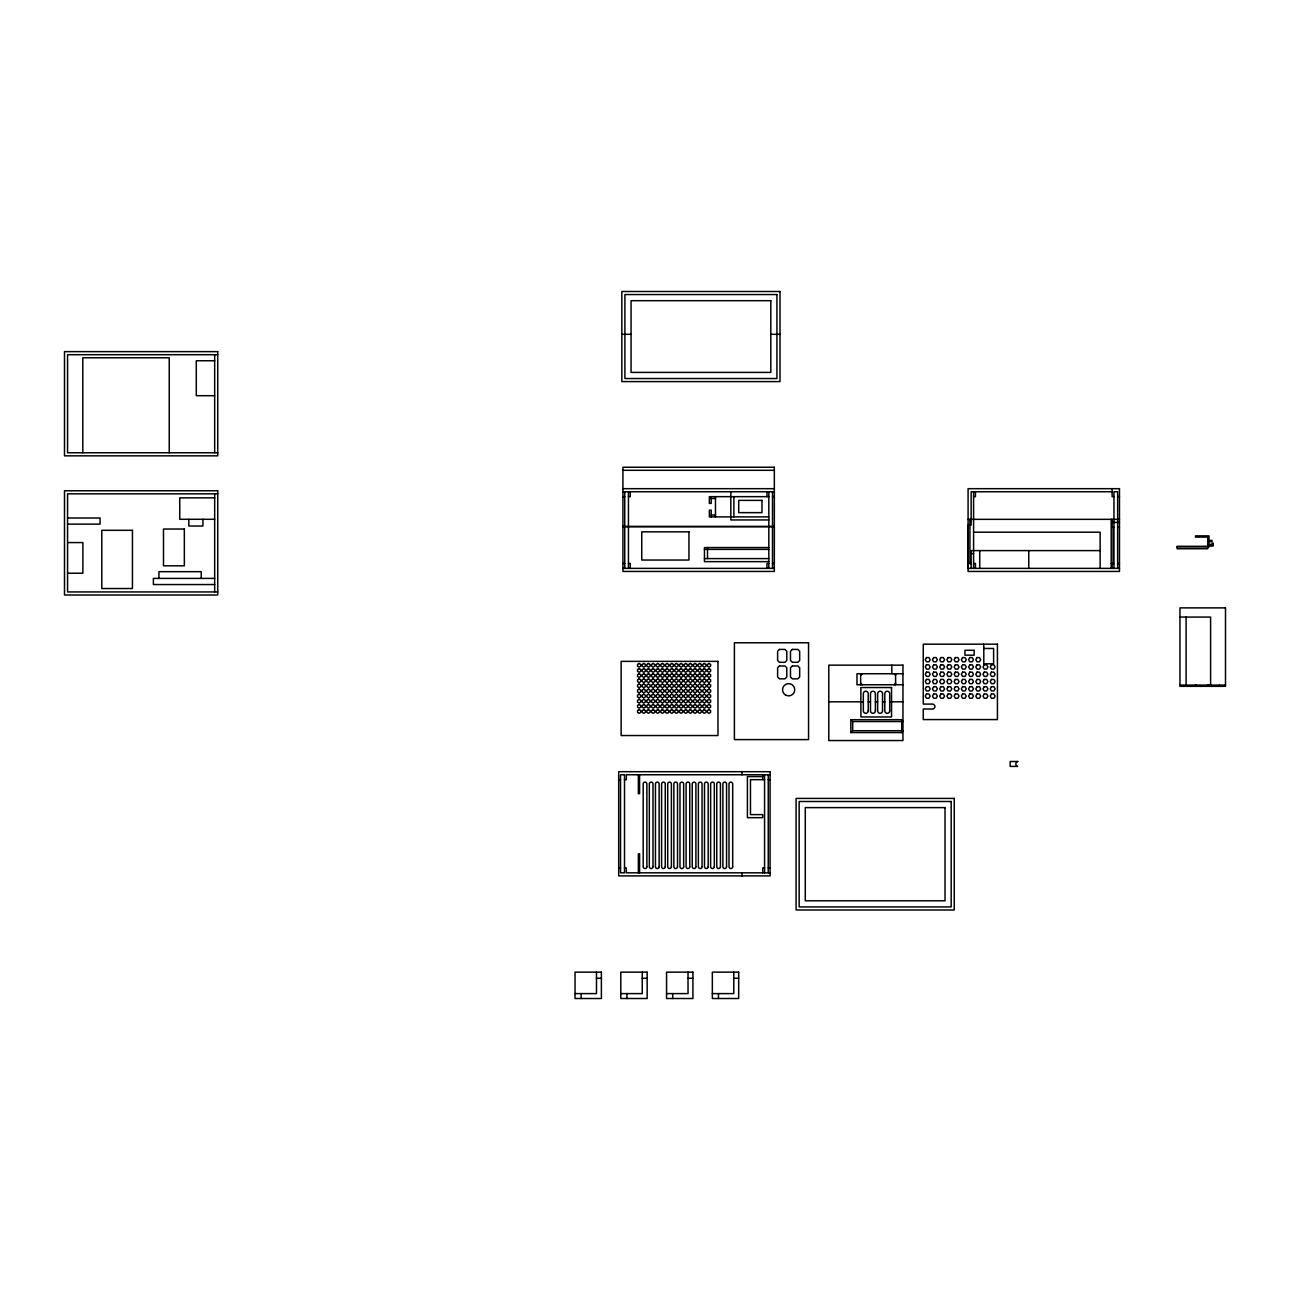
<?xml version="1.0" encoding="UTF-8"?>
<svg xmlns="http://www.w3.org/2000/svg" width="1290" height="1290" viewBox="0 0 1290 1290"><rect width="100%" height="100%" fill="white"/><g stroke="black" fill="none" stroke-linecap="round" stroke-linejoin="round"><path stroke-width="1.5" d="M1119.478 568.374L968.081 568.374L968.081 525.159L971.144 525.159L971.144 491.748L1112.125 491.748M1100.128 550.604L971.144 550.604L971.144 568.374M902.952 721.545L901.726 719.707L850.852 719.707L850.852 732.575L901.726 732.575L902.952 730.737M860.656 675.267L862.204 673.735M894.067 684.764L895.599 683.232M850.852 732.575L852.69 730.737L901.726 730.737M621.845 334.303L631.052 334.303M770.807 334.303L779.999 334.303M217.736 354.702L67.564 354.702L67.564 452.774L217.736 452.774M214.672 360.749L196.29 360.749L196.29 395.691L214.672 395.691M622.925 470.302L774.339 470.302M622.925 488.684L774.339 488.684M622.925 491.748L774.339 491.748M217.736 493.844L67.564 493.844L67.564 591.933L217.736 591.933M622.925 496.666L624.763 496.666M628.44 496.666L630.278 496.666L630.278 491.748M768.824 496.666L709.355 496.666L709.355 503.406L711.193 503.406L711.193 496.666M772.5 496.666L774.339 496.666M973.595 496.666L975.433 496.666L975.433 491.748M1113.963 496.666L1112.125 496.666L1112.125 488.684M1117.64 496.666L1119.478 496.666M214.672 497.843L179.745 497.843L179.745 519.29L214.672 519.29M711.193 498.504L715.482 498.504M711.193 515.049L715.482 515.049M768.824 516.887L709.355 516.887L709.355 510.147L711.193 510.147L711.193 516.887M67.564 518L100.056 518L100.056 524.127L67.564 524.127M968.081 519.338L1119.478 519.338M768.824 519.951L730.817 519.951L730.817 491.748M1112.125 522.402L1119.478 522.402M622.925 526.433L774.339 526.433M622.925 526.691L774.339 526.691M1113.963 527.304L1112.125 527.304L1112.125 519.338M1117.64 527.304L1119.478 527.304M973.595 532.206L1100.128 532.206L1100.128 568.374M67.564 542.574L82.882 542.574L82.882 573.228L67.564 573.228M1177.109 546.912L1208.988 546.912L1208.988 545.638L1213.277 545.638L1213.277 543.187L1212.052 543.187L1212.052 544.412L1208.988 544.412L1208.988 541.655L1212.052 541.655L1212.052 540.429L1208.988 540.429L1208.988 535.866L1195.507 535.866L1195.507 537.091L1207.763 537.091L1207.763 548.75L1177.109 548.75L1177.109 546.299L1207.763 546.299M1208.988 545.67L1213.277 545.67M768.824 547.557L704.453 547.557L704.453 561.65L768.824 561.65M704.453 549.395L768.824 549.395M971.144 553.668L973.595 553.668M704.453 558.586L768.824 558.586M622.925 563.472L624.763 563.472M628.44 563.472L630.278 563.472L630.278 568.374M768.824 563.472L766.986 563.472L766.986 568.374M772.5 563.472L774.339 563.472M968.081 563.472L971.144 563.472L969.919 563.472L969.919 519.338M973.595 563.472L975.433 563.472L975.433 568.374M1111.206 563.472L1113.963 563.472M1117.64 563.472L1119.478 563.472M622.925 568.374L774.339 568.374M214.672 578.404L153.381 578.404L153.381 584.547L214.672 584.547M1179.963 617.072L1210.601 617.072L1210.601 685.103M983.802 648.467L993.606 648.467L993.606 663.802L983.802 663.802L983.802 644.178M902.952 673.735L856.979 673.735L856.979 684.764L902.952 684.764M1179.963 685.103L1225.5 685.103M828.793 701.808L863.332 701.808M868.235 701.808L870.492 701.808M875.394 701.808L877.635 701.808M882.537 701.808L884.795 701.808M889.697 701.808L902.952 701.808M850.852 719.707L852.69 721.545L901.726 721.545M770.082 774.758L626.343 774.758L626.343 779.66L624.505 779.66M762.729 776.596L747.41 776.596L747.41 817.667L762.729 817.667L762.729 814.603L750.474 814.603L750.474 779.66L764.567 779.66M618.684 779.66L620.522 779.66M768.243 779.66L770.082 779.66M618.684 867.928L620.522 867.928M624.505 867.928L626.343 867.928L626.343 872.83L770.082 872.83M764.567 867.928L762.729 867.928L762.729 872.83M768.243 867.928L770.082 867.928M596.48 978.271L601.382 978.271M642.259 978.271L647.161 978.271M688.022 978.271L692.924 978.271M733.784 978.271L738.686 978.271M575.034 993.606L596.48 993.606L596.48 972.144M620.796 993.606L642.259 993.606L642.259 972.144M666.559 993.606L688.022 993.606L688.022 972.144M712.338 993.606L733.784 993.606L733.784 972.144M894.067 673.735L895.599 675.267M860.656 683.232L862.204 684.764M1219.373 685.103L1219.373 686.328M1208.762 685.103L1208.762 686.328M1207.537 685.103L1207.537 686.328M1196.507 685.103L1196.507 686.328M1195.282 685.103L1195.282 686.328M1186.091 617.072L1186.091 686.328M1180.576 685.103L1180.576 686.328M1117.64 568.374L1117.64 491.748L1113.963 491.748L1113.963 568.374M1113.044 527.304L1113.044 563.472M1112.125 563.472L1112.125 568.374M1111.206 519.338L1111.206 568.374M1028.759 550.604L1028.759 568.374M979.723 550.604L979.723 568.374M973.595 491.748L973.595 568.374M901.726 719.707L901.726 732.575M895.599 673.735L895.599 684.764M891.809 665.156L891.809 673.735M860.656 673.735L860.656 684.764M852.69 721.545L852.69 730.737M772.5 491.748L772.5 568.374M768.824 491.748L768.824 568.374M768.243 774.758L768.243 872.83M766.986 491.748L766.986 496.666M764.567 774.758L764.567 872.83M762.729 774.758L762.729 779.66M742.04 771.694L742.04 774.758M742.04 872.83L742.04 875.894M733.881 496.666L733.881 516.887M718.466 993.606L718.466 998.508M715.482 496.666L715.482 516.887M707.517 547.557L707.517 558.586M672.703 993.606L672.703 998.508M639.582 774.758L639.582 793.656L638.356 793.656L638.356 774.758M639.582 872.83L639.582 853.835L638.356 853.835L638.356 872.83M628.44 491.748L628.44 568.374M626.924 993.606L626.924 998.508M624.763 491.748L624.763 568.374M581.161 993.606L581.161 998.508M214.672 354.702L214.672 452.774M214.672 493.844L214.672 591.933M202.933 519.29L202.933 526.03L188.824 526.03L188.824 519.29M201.224 578.404L201.224 571.663L158.928 571.663L158.928 578.404M169.232 452.774L169.232 357.765L82.802 357.765L82.802 452.774M926.478 657.561L925.252 659.674L926.478 661.802L928.929 661.802L930.155 659.674L928.929 657.561L926.478 657.561M926.478 664.85L925.252 666.962L926.478 669.091L928.929 669.091L930.155 666.962L928.929 664.85L926.478 664.85M933.686 657.561L932.46 659.674L933.686 661.802L936.153 661.802L937.379 659.674L936.153 657.561L933.686 657.561M926.478 672.138L925.252 674.251L926.478 676.379L928.929 676.379L930.155 674.251L928.929 672.138L926.478 672.138M933.686 664.85L932.46 666.962L933.686 669.091L936.153 669.091L937.379 666.962L936.153 664.85L933.686 664.85M926.478 679.427L925.252 681.539L926.478 683.668L928.929 683.668L930.155 681.539L928.929 679.427L926.478 679.427M940.91 657.561L939.684 659.674L940.91 661.802L943.361 661.802L944.586 659.674L943.361 657.561L940.91 657.561M933.686 672.138L932.46 674.251L933.686 676.379L936.153 676.379L937.379 674.251L936.153 672.138L933.686 672.138M926.478 686.699L925.252 688.828L926.478 690.956L928.929 690.956L930.155 688.828L928.929 686.699L926.478 686.699M940.91 664.85L939.684 666.962L940.91 669.091L943.361 669.091L944.586 666.962L943.361 664.85L940.91 664.85M933.686 679.427L932.46 681.539L933.686 683.668L936.153 683.668L937.379 681.539L936.153 679.427L933.686 679.427M926.478 693.988L925.252 696.116L926.478 698.245L928.929 698.245L930.155 696.116L928.929 693.988L926.478 693.988M948.134 657.561L946.908 659.674L948.134 661.802L950.585 661.802L951.81 659.674L950.585 657.561L948.134 657.561M940.91 672.138L939.684 674.251L940.91 676.379L943.361 676.379L944.586 674.251L943.361 672.138L940.91 672.138M933.686 686.699L932.46 688.828L933.686 690.956L936.153 690.956L937.379 688.828L936.153 686.699L933.686 686.699M948.134 664.85L946.908 666.962L948.134 669.091L950.585 669.091L951.81 666.962L950.585 664.85L948.134 664.85M940.91 679.427L939.684 681.539L940.91 683.668L943.361 683.668L944.586 681.539L943.361 679.427L940.91 679.427M933.686 693.988L932.46 696.116L933.686 698.245L936.153 698.245L937.379 696.116L936.153 693.988L933.686 693.988M955.358 657.561L954.132 659.674L955.358 661.802L957.809 661.802L959.034 659.674L957.809 657.561L955.358 657.561M948.134 672.138L946.908 674.251L948.134 676.379L950.585 676.379L951.81 674.251L950.585 672.138L948.134 672.138M940.91 686.699L939.684 688.828L940.91 690.956L943.361 690.956L944.586 688.828L943.361 686.699L940.91 686.699M955.358 664.85L954.132 666.962L955.358 669.091L957.809 669.091L959.034 666.962L957.809 664.85L955.358 664.85M948.134 679.427L946.908 681.539L948.134 683.668L950.585 683.668L951.81 681.539L950.585 679.427L948.134 679.427M940.91 693.988L939.684 696.116L940.91 698.245L943.361 698.245L944.586 696.116L943.361 693.988L940.91 693.988M962.566 657.561L961.34 659.674L962.566 661.802L965.017 661.802L966.242 659.674L965.017 657.561L962.566 657.561M955.358 672.138L954.132 674.251L955.358 676.379L957.809 676.379L959.034 674.251L957.809 672.138L955.358 672.138M948.134 686.699L946.908 688.828L948.134 690.956L950.585 690.956L951.81 688.828L950.585 686.699L948.134 686.699M962.566 664.85L961.34 666.962L962.566 669.091L965.017 669.091L966.242 666.962L965.017 664.85L962.566 664.85M955.358 679.427L954.132 681.539L955.358 683.668L957.809 683.668L959.034 681.539L957.809 679.427L955.358 679.427M948.134 693.988L946.908 696.116L948.134 698.245L950.585 698.245L951.81 696.116L950.585 693.988L948.134 693.988M969.79 657.561L968.564 659.674L969.79 661.802L972.241 661.802L973.466 659.674L972.241 657.561L969.79 657.561M962.566 672.138L961.34 674.251L962.566 676.379L965.017 676.379L966.242 674.251L965.017 672.138L962.566 672.138M955.358 686.699L954.132 688.828L955.358 690.956L957.809 690.956L959.034 688.828L957.809 686.699L955.358 686.699M969.79 664.85L968.564 666.962L969.79 669.091L972.241 669.091L973.466 666.962L972.241 664.85L969.79 664.85M962.566 679.427L961.34 681.539L962.566 683.668L965.017 683.668L966.242 681.539L965.017 679.427L962.566 679.427M955.358 693.988L954.132 696.116L955.358 698.245L957.809 698.245L959.034 696.116L957.809 693.988L955.358 693.988M977.014 657.561L975.788 659.674L977.014 661.802L979.465 661.802L980.69 659.674L979.465 657.561L977.014 657.561M969.79 672.138L968.564 674.251L969.79 676.379L972.241 676.379L973.466 674.251L972.241 672.138L969.79 672.138M962.566 686.699L961.34 688.828L962.566 690.956L965.017 690.956L966.242 688.828L965.017 686.699L962.566 686.699M977.014 664.85L975.788 666.962L977.014 669.091L979.465 669.091L980.69 666.962L979.465 664.85L977.014 664.85M969.79 679.427L968.564 681.539L969.79 683.668L972.241 683.668L973.466 681.539L972.241 679.427L969.79 679.427M962.566 693.988L961.34 696.116L962.566 698.245L965.017 698.245L966.242 696.116L965.017 693.988L962.566 693.988M977.014 672.138L975.788 674.251L977.014 676.379L979.465 676.379L980.69 674.251L979.465 672.138L977.014 672.138M969.79 686.699L968.564 688.828L969.79 690.956L972.241 690.956L973.466 688.828L972.241 686.699L969.79 686.699M984.238 664.85L982.996 666.962L984.238 669.091L986.689 669.091L987.914 666.962L986.689 664.85L984.238 664.85M977.014 679.427L975.788 681.539L977.014 683.668L979.465 683.668L980.69 681.539L979.465 679.427L977.014 679.427M969.79 693.988L968.564 696.116L969.79 698.245L972.241 698.245L973.466 696.116L972.241 693.988L969.79 693.988M984.238 672.138L982.996 674.251L984.238 676.379L986.689 676.379L987.914 674.251L986.689 672.138L984.238 672.138M977.014 686.699L975.788 688.828L977.014 690.956L979.465 690.956L980.69 688.828L979.465 686.699L977.014 686.699M991.446 664.85L990.22 666.962L991.446 669.091L993.897 669.091L995.122 666.962L993.897 664.85L991.446 664.85M984.238 679.427L982.996 681.539L984.238 683.668L986.689 683.668L987.914 681.539L986.689 679.427L984.238 679.427M977.014 693.988L975.788 696.116L977.014 698.245L979.465 698.245L980.69 696.116L979.465 693.988L977.014 693.988M991.446 672.138L990.22 674.251L991.446 676.379L993.897 676.379L995.122 674.251L993.897 672.138L991.446 672.138M984.238 686.699L982.996 688.828L984.238 690.956L986.689 690.956L987.914 688.828L986.689 686.699L984.238 686.699M991.446 679.427L990.22 681.539L991.446 683.668L993.897 683.668L995.122 681.539L993.897 679.427L991.446 679.427M984.238 693.988L982.996 696.116L984.238 698.245L986.689 698.245L987.914 696.116L986.689 693.988L984.238 693.988M991.446 686.699L990.22 688.828L991.446 690.956L993.897 690.956L995.122 688.828L993.897 686.699L991.446 686.699M991.446 693.988L990.22 696.116L991.446 698.245L993.897 698.245L995.122 696.116L993.897 693.988L991.446 693.988M779.45 649.418L777.612 651.256L777.612 660.448L779.45 662.286L784.965 662.286L786.803 660.448L786.803 651.256L784.965 649.418L779.45 649.418M792.318 649.418L790.48 651.256L790.48 660.448L792.318 662.286L797.833 662.286L799.671 660.448L799.671 651.256L797.833 649.418L792.318 649.418M779.45 665.962L777.612 667.801L777.612 677.008L779.45 678.846L784.965 678.846L786.803 677.008L786.803 667.801L784.965 665.962L779.45 665.962M792.318 665.962L790.48 667.801L790.48 677.008L792.318 678.846L797.833 678.846L799.671 677.008L799.671 667.801L797.833 665.962L792.318 665.962M639.147 663.479L637.55 664.398L637.55 666.237L639.147 667.156L640.743 666.237L640.743 664.398L639.147 663.479M643.807 663.479L642.21 664.398L642.21 666.237L643.807 667.156L645.387 666.237L645.387 664.398L643.807 663.479M639.147 668.607L637.55 669.526L637.55 671.364L639.147 672.284L640.743 671.364L640.743 669.526L639.147 668.607M648.467 663.479L646.871 664.398L646.871 666.237L648.467 667.156L650.047 666.237L650.047 664.398L648.467 663.479M643.807 668.607L642.21 669.526L642.21 671.364L643.807 672.284L645.387 671.364L645.387 669.526L643.807 668.607M653.127 663.479L651.531 664.398L651.531 666.237L653.127 667.156L654.707 666.237L654.707 664.398L653.127 663.479M639.147 673.735L637.55 674.654L637.55 676.492L639.147 677.411L640.743 676.492L640.743 674.654L639.147 673.735M648.467 668.607L646.871 669.526L646.871 671.364L648.467 672.284L650.047 671.364L650.047 669.526L648.467 668.607M657.771 663.479L656.191 664.398L656.191 666.237L657.771 667.156L659.367 666.237L659.367 664.398L657.771 663.479M643.807 673.735L642.21 674.654L642.21 676.492L643.807 677.411L645.387 676.492L645.387 674.654L643.807 673.735M653.127 668.607L651.531 669.526L651.531 671.364L653.127 672.284L654.707 671.364L654.707 669.526L653.127 668.607M662.431 663.479L660.851 664.398L660.851 666.237L662.431 667.156L664.028 666.237L664.028 664.398L662.431 663.479M639.147 678.863L637.55 679.782L637.55 681.62L639.147 682.539L640.743 681.62L640.743 679.782L639.147 678.863M648.467 673.735L646.871 674.654L646.871 676.492L648.467 677.411L650.047 676.492L650.047 674.654L648.467 673.735M657.771 668.607L656.191 669.526L656.191 671.364L657.771 672.284L659.367 671.364L659.367 669.526L657.771 668.607M667.091 663.479L665.495 664.398L665.495 666.237L667.091 667.156L668.688 666.237L668.688 664.398L667.091 663.479M643.807 678.863L642.21 679.782L642.21 681.62L643.807 682.539L645.387 681.62L645.387 679.782L643.807 678.863M653.127 673.735L651.531 674.654L651.531 676.492L653.127 677.411L654.707 676.492L654.707 674.654L653.127 673.735M662.431 668.607L660.851 669.526L660.851 671.364L662.431 672.284L664.028 671.364L664.028 669.526L662.431 668.607M671.751 663.479L670.155 664.398L670.155 666.237L671.751 667.156L673.348 666.237L673.348 664.398L671.751 663.479M639.147 683.99L637.55 684.909L637.55 686.748L639.147 687.667L640.743 686.748L640.743 684.909L639.147 683.99M648.467 678.863L646.871 679.782L646.871 681.62L648.467 682.539L650.047 681.62L650.047 679.782L648.467 678.863M657.771 673.735L656.191 674.654L656.191 676.492L657.771 677.411L659.367 676.492L659.367 674.654L657.771 673.735M667.091 668.607L665.495 669.526L665.495 671.364L667.091 672.284L668.688 671.364L668.688 669.526L667.091 668.607M676.412 663.479L674.815 664.398L674.815 666.237L676.412 667.156L678.008 666.237L678.008 664.398L676.412 663.479M643.807 683.99L642.21 684.909L642.21 686.748L643.807 687.667L645.387 686.748L645.387 684.909L643.807 683.99M653.127 678.863L651.531 679.782L651.531 681.62L653.127 682.539L654.707 681.62L654.707 679.782L653.127 678.863M662.431 673.735L660.851 674.654L660.851 676.492L662.431 677.411L664.028 676.492L664.028 674.654L662.431 673.735M671.751 668.607L670.155 669.526L670.155 671.364L671.751 672.284L673.348 671.364L673.348 669.526L671.751 668.607M681.072 663.479L679.475 664.398L679.475 666.237L681.072 667.156L682.668 666.237L682.668 664.398L681.072 663.479M639.147 689.118L637.55 690.037L637.55 691.875L639.147 692.794L640.743 691.875L640.743 690.037L639.147 689.118M648.467 683.99L646.871 684.909L646.871 686.748L648.467 687.667L650.047 686.748L650.047 684.909L648.467 683.99M657.771 678.863L656.191 679.782L656.191 681.62L657.771 682.539L659.367 681.62L659.367 679.782L657.771 678.863M667.091 673.735L665.495 674.654L665.495 676.492L667.091 677.411L668.688 676.492L668.688 674.654L667.091 673.735M676.412 668.607L674.815 669.526L674.815 671.364L676.412 672.284L678.008 671.364L678.008 669.526L676.412 668.607M685.732 663.479L684.135 664.398L684.135 666.237L685.732 667.156L687.328 666.237L687.328 664.398L685.732 663.479M643.807 689.118L642.21 690.037L642.21 691.875L643.807 692.794L645.387 691.875L645.387 690.037L643.807 689.118M653.127 683.99L651.531 684.909L651.531 686.748L653.127 687.667L654.707 686.748L654.707 684.909L653.127 683.99M662.431 678.863L660.851 679.782L660.851 681.62L662.431 682.539L664.028 681.62L664.028 679.782L662.431 678.863M671.751 673.735L670.155 674.654L670.155 676.492L671.751 677.411L673.348 676.492L673.348 674.654L671.751 673.735M681.072 668.607L679.475 669.526L679.475 671.364L681.072 672.284L682.668 671.364L682.668 669.526L681.072 668.607M690.392 663.479L688.796 664.398L688.796 666.237L690.392 667.156L691.988 666.237L691.988 664.398L690.392 663.479M639.147 694.23L637.55 695.149L637.55 696.987L639.147 697.906L640.743 696.987L640.743 695.149L639.147 694.23M648.467 689.118L646.871 690.037L646.871 691.875L648.467 692.794L650.047 691.875L650.047 690.037L648.467 689.118M657.771 683.99L656.191 684.909L656.191 686.748L657.771 687.667L659.367 686.748L659.367 684.909L657.771 683.99M667.091 678.863L665.495 679.782L665.495 681.62L667.091 682.539L668.688 681.62L668.688 679.782L667.091 678.863M676.412 673.735L674.815 674.654L674.815 676.492L676.412 677.411L678.008 676.492L678.008 674.654L676.412 673.735M685.732 668.607L684.135 669.526L684.135 671.364L685.732 672.284L687.328 671.364L687.328 669.526L685.732 668.607M695.052 663.479L693.456 664.398L693.456 666.237L695.052 667.156L696.632 666.237L696.632 664.398L695.052 663.479M643.807 694.23L642.21 695.149L642.21 696.987L643.807 697.906L645.387 696.987L645.387 695.149L643.807 694.23M653.127 689.118L651.531 690.037L651.531 691.875L653.127 692.794L654.707 691.875L654.707 690.037L653.127 689.118M662.431 683.99L660.851 684.909L660.851 686.748L662.431 687.667L664.028 686.748L664.028 684.909L662.431 683.99M671.751 678.863L670.155 679.782L670.155 681.62L671.751 682.539L673.348 681.62L673.348 679.782L671.751 678.863M681.072 673.735L679.475 674.654L679.475 676.492L681.072 677.411L682.668 676.492L682.668 674.654L681.072 673.735M690.392 668.607L688.796 669.526L688.796 671.364L690.392 672.284L691.988 671.364L691.988 669.526L690.392 668.607M699.712 663.479L698.116 664.398L698.116 666.237L699.712 667.156L701.292 666.237L701.292 664.398L699.712 663.479M639.147 699.357L637.55 700.276L637.55 702.115L639.147 703.034L640.743 702.115L640.743 700.276L639.147 699.357M648.467 694.23L646.871 695.149L646.871 696.987L648.467 697.906L650.047 696.987L650.047 695.149L648.467 694.23M657.771 689.118L656.191 690.037L656.191 691.875L657.771 692.794L659.367 691.875L659.367 690.037L657.771 689.118M667.091 683.99L665.495 684.909L665.495 686.748L667.091 687.667L668.688 686.748L668.688 684.909L667.091 683.99M676.412 678.863L674.815 679.782L674.815 681.62L676.412 682.539L678.008 681.62L678.008 679.782L676.412 678.863M685.732 673.735L684.135 674.654L684.135 676.492L685.732 677.411L687.328 676.492L687.328 674.654L685.732 673.735M695.052 668.607L693.456 669.526L693.456 671.364L695.052 672.284L696.632 671.364L696.632 669.526L695.052 668.607M704.356 663.479L702.776 664.398L702.776 666.237L704.356 667.156L705.952 666.237L705.952 664.398L704.356 663.479M643.807 699.357L642.21 700.276L642.21 702.115L643.807 703.034L645.387 702.115L645.387 700.276L643.807 699.357M653.127 694.23L651.531 695.149L651.531 696.987L653.127 697.906L654.707 696.987L654.707 695.149L653.127 694.23M662.431 689.118L660.851 690.037L660.851 691.875L662.431 692.794L664.028 691.875L664.028 690.037L662.431 689.118M671.751 683.99L670.155 684.909L670.155 686.748L671.751 687.667L673.348 686.748L673.348 684.909L671.751 683.99M681.072 678.863L679.475 679.782L679.475 681.62L681.072 682.539L682.668 681.62L682.668 679.782L681.072 678.863M690.392 673.735L688.796 674.654L688.796 676.492L690.392 677.411L691.988 676.492L691.988 674.654L690.392 673.735M699.712 668.607L698.116 669.526L698.116 671.364L699.712 672.284L701.292 671.364L701.292 669.526L699.712 668.607M709.016 663.479L707.436 664.398L707.436 666.237L709.016 667.156L710.613 666.237L710.613 664.398L709.016 663.479M639.147 704.485L637.55 705.404L637.55 707.243L639.147 708.162L640.743 707.243L640.743 705.404L639.147 704.485M648.467 699.357L646.871 700.276L646.871 702.115L648.467 703.034L650.047 702.115L650.047 700.276L648.467 699.357M657.771 694.23L656.191 695.149L656.191 696.987L657.771 697.906L659.367 696.987L659.367 695.149L657.771 694.23M667.091 689.118L665.495 690.037L665.495 691.875L667.091 692.794L668.688 691.875L668.688 690.037L667.091 689.118M676.412 683.99L674.815 684.909L674.815 686.748L676.412 687.667L678.008 686.748L678.008 684.909L676.412 683.99M685.732 678.863L684.135 679.782L684.135 681.62L685.732 682.539L687.328 681.62L687.328 679.782L685.732 678.863M695.052 673.735L693.456 674.654L693.456 676.492L695.052 677.411L696.632 676.492L696.632 674.654L695.052 673.735M704.356 668.607L702.776 669.526L702.776 671.364L704.356 672.284L705.952 671.364L705.952 669.526L704.356 668.607M643.807 704.485L642.21 705.404L642.21 707.243L643.807 708.162L645.387 707.243L645.387 705.404L643.807 704.485M653.127 699.357L651.531 700.276L651.531 702.115L653.127 703.034L654.707 702.115L654.707 700.276L653.127 699.357M662.431 694.23L660.851 695.149L660.851 696.987L662.431 697.906L664.028 696.987L664.028 695.149L662.431 694.23M671.751 689.118L670.155 690.037L670.155 691.875L671.751 692.794L673.348 691.875L673.348 690.037L671.751 689.118M681.072 683.99L679.475 684.909L679.475 686.748L681.072 687.667L682.668 686.748L682.668 684.909L681.072 683.99M690.392 678.863L688.796 679.782L688.796 681.62L690.392 682.539L691.988 681.62L691.988 679.782L690.392 678.863M699.712 673.735L698.116 674.654L698.116 676.492L699.712 677.411L701.292 676.492L701.292 674.654L699.712 673.735M709.016 668.607L707.436 669.526L707.436 671.364L709.016 672.284L710.613 671.364L710.613 669.526L709.016 668.607M639.147 709.613L637.55 710.532L637.55 712.37L639.147 713.289L640.743 712.37L640.743 710.532L639.147 709.613M648.467 704.485L646.871 705.404L646.871 707.243L648.467 708.162L650.047 707.243L650.047 705.404L648.467 704.485M657.771 699.357L656.191 700.276L656.191 702.115L657.771 703.034L659.367 702.115L659.367 700.276L657.771 699.357M667.091 694.23L665.495 695.149L665.495 696.987L667.091 697.906L668.688 696.987L668.688 695.149L667.091 694.23M676.412 689.118L674.815 690.037L674.815 691.875L676.412 692.794L678.008 691.875L678.008 690.037L676.412 689.118M685.732 683.99L684.135 684.909L684.135 686.748L685.732 687.667L687.328 686.748L687.328 684.909L685.732 683.99M695.052 678.863L693.456 679.782L693.456 681.62L695.052 682.539L696.632 681.62L696.632 679.782L695.052 678.863M704.356 673.735L702.776 674.654L702.776 676.492L704.356 677.411L705.952 676.492L705.952 674.654L704.356 673.735M643.807 709.613L642.21 710.532L642.21 712.37L643.807 713.289L645.387 712.37L645.387 710.532L643.807 709.613M653.127 704.485L651.531 705.404L651.531 707.243L653.127 708.162L654.707 707.243L654.707 705.404L653.127 704.485M662.431 699.357L660.851 700.276L660.851 702.115L662.431 703.034L664.028 702.115L664.028 700.276L662.431 699.357M671.751 694.23L670.155 695.149L670.155 696.987L671.751 697.906L673.348 696.987L673.348 695.149L671.751 694.23M681.072 689.118L679.475 690.037L679.475 691.875L681.072 692.794L682.668 691.875L682.668 690.037L681.072 689.118M690.392 683.99L688.796 684.909L688.796 686.748L690.392 687.667L691.988 686.748L691.988 684.909L690.392 683.99M699.712 678.863L698.116 679.782L698.116 681.62L699.712 682.539L701.292 681.62L701.292 679.782L699.712 678.863M709.016 673.735L707.436 674.654L707.436 676.492L709.016 677.411L710.613 676.492L710.613 674.654L709.016 673.735M648.467 709.613L646.871 710.532L646.871 712.37L648.467 713.289L650.047 712.37L650.047 710.532L648.467 709.613M657.771 704.485L656.191 705.404L656.191 707.243L657.771 708.162L659.367 707.243L659.367 705.404L657.771 704.485M667.091 699.357L665.495 700.276L665.495 702.115L667.091 703.034L668.688 702.115L668.688 700.276L667.091 699.357M676.412 694.23L674.815 695.149L674.815 696.987L676.412 697.906L678.008 696.987L678.008 695.149L676.412 694.23M685.732 689.118L684.135 690.037L684.135 691.875L685.732 692.794L687.328 691.875L687.328 690.037L685.732 689.118M695.052 683.99L693.456 684.909L693.456 686.748L695.052 687.667L696.632 686.748L696.632 684.909L695.052 683.99M704.356 678.863L702.776 679.782L702.776 681.62L704.356 682.539L705.952 681.62L705.952 679.782L704.356 678.863M653.127 709.613L651.531 710.532L651.531 712.37L653.127 713.289L654.707 712.37L654.707 710.532L653.127 709.613M662.431 704.485L660.851 705.404L660.851 707.243L662.431 708.162L664.028 707.243L664.028 705.404L662.431 704.485M671.751 699.357L670.155 700.276L670.155 702.115L671.751 703.034L673.348 702.115L673.348 700.276L671.751 699.357M681.072 694.23L679.475 695.149L679.475 696.987L681.072 697.906L682.668 696.987L682.668 695.149L681.072 694.23M690.392 689.118L688.796 690.037L688.796 691.875L690.392 692.794L691.988 691.875L691.988 690.037L690.392 689.118M699.712 683.99L698.116 684.909L698.116 686.748L699.712 687.667L701.292 686.748L701.292 684.909L699.712 683.99M709.016 678.863L707.436 679.782L707.436 681.62L709.016 682.539L710.613 681.62L710.613 679.782L709.016 678.863M657.771 709.613L656.191 710.532L656.191 712.37L657.771 713.289L659.367 712.37L659.367 710.532L657.771 709.613M667.091 704.485L665.495 705.404L665.495 707.243L667.091 708.162L668.688 707.243L668.688 705.404L667.091 704.485M676.412 699.357L674.815 700.276L674.815 702.115L676.412 703.034L678.008 702.115L678.008 700.276L676.412 699.357M685.732 694.23L684.135 695.149L684.135 696.987L685.732 697.906L687.328 696.987L687.328 695.149L685.732 694.23M695.052 689.118L693.456 690.037L693.456 691.875L695.052 692.794L696.632 691.875L696.632 690.037L695.052 689.118M704.356 683.99L702.776 684.909L702.776 686.748L704.356 687.667L705.952 686.748L705.952 684.909L704.356 683.99M662.431 709.613L660.851 710.532L660.851 712.37L662.431 713.289L664.028 712.37L664.028 710.532L662.431 709.613M671.751 704.485L670.155 705.404L670.155 707.243L671.751 708.162L673.348 707.243L673.348 705.404L671.751 704.485M681.072 699.357L679.475 700.276L679.475 702.115L681.072 703.034L682.668 702.115L682.668 700.276L681.072 699.357M690.392 694.23L688.796 695.149L688.796 696.987L690.392 697.906L691.988 696.987L691.988 695.149L690.392 694.23M699.712 689.118L698.116 690.037L698.116 691.875L699.712 692.794L701.292 691.875L701.292 690.037L699.712 689.118M709.016 683.99L707.436 684.909L707.436 686.748L709.016 687.667L710.613 686.748L710.613 684.909L709.016 683.99M667.091 709.613L665.495 710.532L665.495 712.37L667.091 713.289L668.688 712.37L668.688 710.532L667.091 709.613M676.412 704.485L674.815 705.404L674.815 707.243L676.412 708.162L678.008 707.243L678.008 705.404L676.412 704.485M685.732 699.357L684.135 700.276L684.135 702.115L685.732 703.034L687.328 702.115L687.328 700.276L685.732 699.357M695.052 694.23L693.456 695.149L693.456 696.987L695.052 697.906L696.632 696.987L696.632 695.149L695.052 694.23M704.356 689.118L702.776 690.037L702.776 691.875L704.356 692.794L705.952 691.875L705.952 690.037L704.356 689.118M671.751 709.613L670.155 710.532L670.155 712.37L671.751 713.289L673.348 712.37L673.348 710.532L671.751 709.613M681.072 704.485L679.475 705.404L679.475 707.243L681.072 708.162L682.668 707.243L682.668 705.404L681.072 704.485M690.392 699.357L688.796 700.276L688.796 702.115L690.392 703.034L691.988 702.115L691.988 700.276L690.392 699.357M699.712 694.23L698.116 695.149L698.116 696.987L699.712 697.906L701.292 696.987L701.292 695.149L699.712 694.23M709.016 689.118L707.436 690.037L707.436 691.875L709.016 692.794L710.613 691.875L710.613 690.037L709.016 689.118M676.412 709.613L674.815 710.532L674.815 712.37L676.412 713.289L678.008 712.37L678.008 710.532L676.412 709.613M685.732 704.485L684.135 705.404L684.135 707.243L685.732 708.162L687.328 707.243L687.328 705.404L685.732 704.485M695.052 699.357L693.456 700.276L693.456 702.115L695.052 703.034L696.632 702.115L696.632 700.276L695.052 699.357M704.356 694.23L702.776 695.149L702.776 696.987L704.356 697.906L705.952 696.987L705.952 695.149L704.356 694.23M681.072 709.613L679.475 710.532L679.475 712.37L681.072 713.289L682.668 712.37L682.668 710.532L681.072 709.613M690.392 704.485L688.796 705.404L688.796 707.243L690.392 708.162L691.988 707.243L691.988 705.404L690.392 704.485M699.712 699.357L698.116 700.276L698.116 702.115L699.712 703.034L701.292 702.115L701.292 700.276L699.712 699.357M709.016 694.23L707.436 695.149L707.436 696.987L709.016 697.906L710.613 696.987L710.613 695.149L709.016 694.23M685.732 709.613L684.135 710.532L684.135 712.37L685.732 713.289L687.328 712.37L687.328 710.532L685.732 709.613M695.052 704.485L693.456 705.404L693.456 707.243L695.052 708.162L696.632 707.243L696.632 705.404L695.052 704.485M704.356 699.357L702.776 700.276L702.776 702.115L704.356 703.034L705.952 702.115L705.952 700.276L704.356 699.357M690.392 709.613L688.796 710.532L688.796 712.37L690.392 713.289L691.988 712.37L691.988 710.532L690.392 709.613M699.712 704.485L698.116 705.404L698.116 707.243L699.712 708.162L701.292 707.243L701.292 705.404L699.712 704.485M709.016 699.357L707.436 700.276L707.436 702.115L709.016 703.034L710.613 702.115L710.613 700.276L709.016 699.357M695.052 709.613L693.456 710.532L693.456 712.37L695.052 713.289L696.632 712.37L696.632 710.532L695.052 709.613M704.356 704.485L702.776 705.404L702.776 707.243L704.356 708.162L705.952 707.243L705.952 705.404L704.356 704.485M699.712 709.613L698.116 710.532L698.116 712.37L699.712 713.289L701.292 712.37L701.292 710.532L699.712 709.613M709.016 704.485L707.436 705.404L707.436 707.243L709.016 708.162L710.613 707.243L710.613 705.404L709.016 704.485M704.356 709.613L702.776 710.532L702.776 712.37L704.356 713.289L705.952 712.37L705.952 710.532L704.356 709.613M709.016 709.613L707.436 710.532L707.436 712.37L709.016 713.289L710.613 712.37L710.613 710.532L709.016 709.613M1017.745 761.503L1017.084 761.729A2.612 2.612 0 0 0 1017.536 766.405L1010.151 766.405L1010.151 761.503L1017.745 761.503M779.999 291.492L621.845 291.492L621.845 381.598L779.999 381.598L779.999 291.492M776.935 294.555L624.908 294.555L624.908 378.534L776.935 378.534L776.935 294.555M770.807 300.683L631.052 300.683L631.052 372.407L770.807 372.407L770.807 300.683M217.736 351.638L64.5 351.638L64.5 455.838L217.736 455.838L217.736 351.638M774.339 467.238L622.925 467.238L622.925 571.438L774.339 571.438L774.339 467.238M1119.478 488.684L968.081 488.684L968.081 571.438L1119.478 571.438L1119.478 488.684M217.736 490.781L64.5 490.781L64.5 594.996L217.736 594.996L217.736 490.781M761.987 500.375L738.702 500.375L738.702 512.646L761.987 512.646L761.987 500.375M184.341 529.029L163.491 529.029L163.491 565.81L184.341 565.81L184.341 529.029M132.451 530.303L101.797 530.303L101.797 588.53L132.451 588.53L132.451 530.303M688.957 531.835L641.759 531.835L641.759 560.037L688.957 560.037L688.957 531.835M1225.5 607.88L1179.963 607.88L1179.963 686.328L1225.5 686.328L1225.5 607.88M808.556 642.759L734.397 642.759L734.397 739.605L808.556 739.605L808.556 642.759M997.428 644.178L923.253 644.178L923.253 704.098L932.444 704.098A2.451 2.451 0 0 1 934.895 706.565A2.451 2.451 0 0 1 932.444 709.016L923.253 709.016L923.253 719.578L997.428 719.578L997.428 644.178M974.144 650.289L964.936 650.289L964.936 655.191L974.144 655.191L974.144 650.289M717.982 661.367L621.135 661.367L621.135 735.542L717.982 735.542L717.982 661.367M902.952 665.156L828.793 665.156L828.793 740.541L902.952 740.541L902.952 665.156M891.535 687.538L860.881 687.538L860.881 716.966L891.535 716.966L891.535 687.538M770.082 771.694L618.684 771.694L618.684 875.894L770.082 875.894L770.082 771.694M624.505 774.758L620.522 774.758L620.522 872.83L624.505 872.83L624.505 774.758M954.245 798.413L796.091 798.413L796.091 909.982L954.245 909.982L954.245 798.413M951.182 801.493L799.155 801.493L799.155 906.918L951.182 906.918L951.182 801.493M945.038 807.621L805.283 807.621L805.283 900.791L945.038 900.791L945.038 807.621M601.382 972.144L575.034 972.144L575.034 998.508L601.382 998.508L601.382 972.144M647.161 972.144L620.796 972.144L620.796 998.508L647.161 998.508L647.161 972.144M692.924 972.144L666.559 972.144L666.559 998.508L692.924 998.508L692.924 972.144M738.686 972.144L712.338 972.144L712.338 998.508L738.686 998.508L738.686 972.144M889.697 710.838L889.697 693.681A2.451 2.451 0 0 0 887.246 691.23A2.451 2.451 0 0 0 884.795 693.681L884.795 710.838A2.451 2.451 0 0 0 887.246 713.289A2.451 2.451 0 0 0 889.697 710.838M882.537 710.838L882.537 693.681A2.451 2.451 0 0 0 880.086 691.23A2.451 2.451 0 0 0 877.635 693.681L877.635 710.838A2.451 2.451 0 0 0 880.086 713.289A2.451 2.451 0 0 0 882.537 710.838M875.394 710.838L875.394 693.681A2.451 2.451 0 0 0 872.943 691.23A2.451 2.451 0 0 0 870.492 693.681L870.492 710.838A2.451 2.451 0 0 0 872.943 713.289A2.451 2.451 0 0 0 875.394 710.838M868.235 710.838L868.235 693.681A2.451 2.451 0 0 0 865.784 691.23A2.451 2.451 0 0 0 863.332 693.681L863.332 710.838A2.451 2.451 0 0 0 865.784 713.289A2.451 2.451 0 0 0 868.235 710.838M732.688 866.703L732.688 783.949A1.838 1.838 0 0 0 730.85 782.111A1.838 1.838 0 0 0 729.011 783.949L729.011 866.703A1.838 1.838 0 0 0 730.85 868.541A1.838 1.838 0 0 0 732.688 866.703M726.56 866.703L726.56 783.949A1.838 1.838 0 0 0 724.722 782.111A1.838 1.838 0 0 0 722.884 783.949L722.884 866.703A1.838 1.838 0 0 0 724.722 868.541A1.838 1.838 0 0 0 726.56 866.703M720.433 866.703L720.433 783.949A1.838 1.838 0 0 0 718.595 782.111A1.838 1.838 0 0 0 716.756 783.949L716.756 866.703A1.838 1.838 0 0 0 718.595 868.541A1.838 1.838 0 0 0 720.433 866.703M714.305 866.703L714.305 783.949A1.838 1.838 0 0 0 712.467 782.111A1.838 1.838 0 0 0 710.629 783.949L710.629 866.703A1.838 1.838 0 0 0 712.467 868.541A1.838 1.838 0 0 0 714.305 866.703M708.178 866.703L708.178 783.949A1.838 1.838 0 0 0 706.34 782.111A1.838 1.838 0 0 0 704.501 783.949L704.501 866.703A1.838 1.838 0 0 0 706.34 868.541A1.838 1.838 0 0 0 708.178 866.703M702.05 866.703L702.05 783.949A1.838 1.838 0 0 0 700.196 782.111A1.838 1.838 0 0 0 698.358 783.949L698.358 866.703A1.838 1.838 0 0 0 700.196 868.541A1.838 1.838 0 0 0 702.05 866.703M695.907 866.703L695.907 783.949A1.838 1.838 0 0 0 694.068 782.111A1.838 1.838 0 0 0 692.23 783.949L692.23 866.703A1.838 1.838 0 0 0 694.068 868.541A1.838 1.838 0 0 0 695.907 866.703M689.779 866.703L689.779 783.949A1.838 1.838 0 0 0 687.941 782.111A1.838 1.838 0 0 0 686.103 783.949L686.103 866.703A1.838 1.838 0 0 0 687.941 868.541A1.838 1.838 0 0 0 689.779 866.703M683.652 866.703L683.652 783.949A1.838 1.838 0 0 0 681.813 782.111A1.838 1.838 0 0 0 679.975 783.949L679.975 866.703A1.838 1.838 0 0 0 681.813 868.541A1.838 1.838 0 0 0 683.652 866.703M677.524 866.703L677.524 783.949A1.838 1.838 0 0 0 675.686 782.111A1.838 1.838 0 0 0 673.848 783.949L673.848 866.703A1.838 1.838 0 0 0 675.686 868.541A1.838 1.838 0 0 0 677.524 866.703M671.397 866.703L671.397 783.949A1.838 1.838 0 0 0 669.558 782.111A1.838 1.838 0 0 0 667.72 783.949L667.72 866.703A1.838 1.838 0 0 0 669.558 868.541A1.838 1.838 0 0 0 671.397 866.703M665.269 866.703L665.269 783.949A1.838 1.838 0 0 0 663.431 782.111A1.838 1.838 0 0 0 661.593 783.949L661.593 866.703A1.838 1.838 0 0 0 663.431 868.541A1.838 1.838 0 0 0 665.269 866.703M659.142 866.703L659.142 783.949A1.838 1.838 0 0 0 657.303 782.111A1.838 1.838 0 0 0 655.449 783.949L655.449 866.703A1.838 1.838 0 0 0 657.303 868.541A1.838 1.838 0 0 0 659.142 866.703M652.998 866.703L652.998 783.949A1.838 1.838 0 0 0 651.16 782.111A1.838 1.838 0 0 0 649.322 783.949L649.322 866.703A1.838 1.838 0 0 0 651.16 868.541A1.838 1.838 0 0 0 652.998 866.703M646.871 866.703L646.871 783.949A1.838 1.838 0 0 0 645.032 782.111A1.838 1.838 0 0 0 643.194 783.949L643.194 866.703A1.838 1.838 0 0 0 645.032 868.541A1.838 1.838 0 0 0 646.871 866.703M785.578 695.068A6.127 6.127 0 0 0 794.769 689.763A6.127 6.127 0 0 0 785.578 684.442A6.127 6.127 0 0 0 785.578 695.068"/></g></svg>
